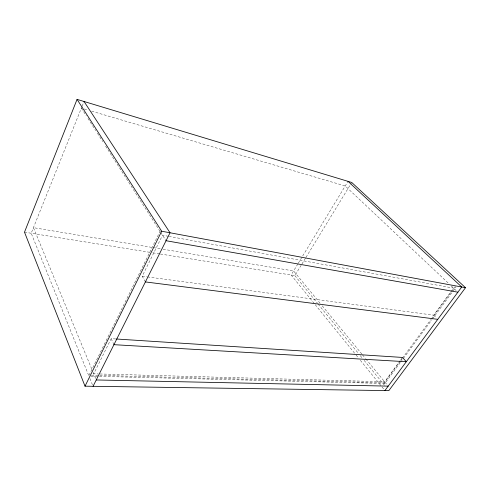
<?xml version="1.0" encoding="UTF-8"?>
<svg xmlns="http://www.w3.org/2000/svg" width="490" height="490" viewBox="0 0 490 490"><rect width="100%" height="100%" fill="white"/><g stroke="black" fill="none" stroke-linecap="round" stroke-linejoin="round"><path stroke-width="0.37" stroke-dasharray="2.45 1.84" d="M82.038 106.446L31.195 233.246L88.77 375.671M82.161 106.14L84.029 101.485M160.346 230.802L89.1 375.138L89.499 376.13M115.738 338.97L111.163 338.676L93.706 373.809L98.288 373.931M145.395 281.915L142.198 276.207L162.551 235.237L168.566 236.327M297.84 263.957L291.121 275.013L314.69 304.051M298.232 263.308L348.029 181.355M160.401 254.01L294.851 275.613L301.613 264.539M302.012 263.889L305.589 258.028M305.987 257.373L351.33 183.125M400.299 360.481L384.626 381.771L99.053 373.95M400.747 359.874L402.535 357.443M147.496 276.917L433.656 315.174L453.575 288.114L169.32 236.468M99.807 375.413L384.301 382.782L401.935 358.839M402.388 358.227L430.875 319.547M431.329 318.935L451.223 291.918M451.676 291.305L455.296 286.393M99.452 376.375L384.877 383.486L400.275 362.6M400.728 361.988L402.994 358.913M403.448 358.3L431.984 319.603M432.437 318.99L452.368 291.96M452.821 291.348L455.988 287.048M91.03 376.167L98.686 376.357M91.391 375.199L99.041 375.395M142.198 276.207L146.737 276.813M24.5 232.168L149.824 252.307M152.849 252.797L159.648 253.887M160.12 248.742L33.436 227.66L91.881 369.38M163.133 249.245L293.59 270.952L320.276 303.439M84.292 108.994L87.961 110.079M91.624 111.157L345.223 185.973L449.012 283.808M451.235 285.903L456.815 291.164M433.656 315.174L436.216 317.771M322.218 305.803L362.006 354.239M362.49 354.827L365.405 358.374M365.889 358.962L387.725 385.544M384.301 382.782L384.877 383.486M294.851 275.613L317.618 303.475M318.102 304.07L358.312 353.272M360.254 355.642L362.19 358.019M364.125 360.389L384.472 385.287M315.174 304.639L355.581 354.417M356.059 355.011L358.466 357.976M360.389 360.346L381.551 386.42M382.035 387.008L384.92 390.567M81.365 108.131L86.295 115.854M87.943 118.427L95.752 130.659M97.394 133.231L102.741 141.598M105.62 146.106L160.297 231.709M160.708 232.352L166.055 240.719M111.163 338.676L113.931 344.678M93.045 372.204L96.242 379.958M89.915 378.507L92.494 384.883"/><path stroke-width="0.73" d="M77.059 99.378L24.5 232.168L85.015 386.181L388.833 390.622L465.5 287.71L351.728 182.47L77.059 99.378L161.682 231.219L465.5 287.71M85.015 386.181L161.682 231.219M93.063 386.298L170.036 232.775L84.029 101.485M384.92 390.567L461.733 287.005L348.029 181.355M96.242 379.958L388.209 386.132M113.931 344.678L406.302 361.736L402.535 357.443L116.504 339.019M145.395 281.915L437.754 319.333M166.055 240.719L457.893 292.181"/></g></svg>
